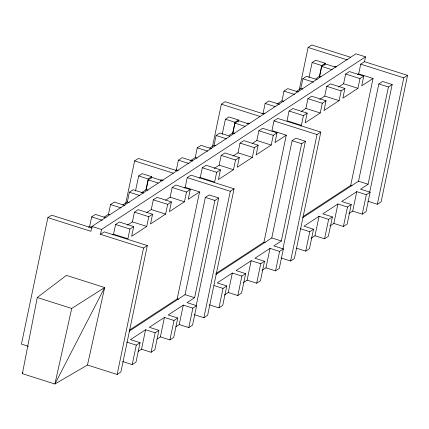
<?xml version="1.0" encoding="UTF-8"?>
<svg xmlns="http://www.w3.org/2000/svg" width="429" height="429" viewBox="0 0 429 429"><rect width="100%" height="100%" fill="white"/><g stroke="black" fill="none" stroke-linecap="round" stroke-linejoin="round"><path stroke-width="0.64" d="M22.378 373.68L37.269 297.517L66.409 275.38L104.681 287.532L87.473 365.036L54.907 384.009L22.378 373.68L22.925 372.463M92.16 228.04L51.636 215.176L47.866 217.642L21.45 344.079L28.394 346.283M88.546 227.316L89.623 226.614L91.656 216.886L95.426 214.42L106.038 217.787M357.609 74.592L358.687 73.89L360.719 64.162L364.494 61.696L365.508 56.832L355.941 53.797L91.94 226.448L90.921 231.306L47.866 217.642M100.493 234.347L104.263 231.88L147.319 245.549L143.549 248.016L100.493 234.347L101.507 229.483L365.508 56.832M104.011 217.203L108.483 214.28L110.51 204.553L114.286 202.086L124.893 205.453M112.468 234.91L113.546 234.207L115.578 224.48L119.348 222.013L133.703 226.571L131.671 236.299L146.756 226.432L148.788 216.704L152.558 214.237L138.208 209.684L134.433 212.146L132.4 221.873L127.375 225.161M125.724 203.437L134.609 160.913L138.379 158.446L177.638 170.908M122.866 204.869L127.338 201.946L129.37 192.224L133.14 189.757L143.753 193.125M133.703 226.571L129.928 229.038L127.896 238.765L113.546 234.207M141.345 192.787L146.198 189.618L148.225 179.89L152 177.424L162.607 180.791M151.442 178.019L151.71 176.71L142.144 173.675L138.669 175.949L135.484 190.996M146.788 212.468L151.26 209.54L153.292 199.817L157.062 197.351L171.412 201.903L169.385 211.631L184.47 201.764L186.502 192.042L190.272 189.575L175.922 185.017L172.147 187.484L170.115 197.211L165.648 200.134M87.473 365.036L117.133 374.453L143.549 248.016M152.558 214.237L150.525 223.965L165.61 214.098L167.642 204.37L171.412 201.903M147.319 245.549L120.903 371.986L117.133 374.453M122.651 361.55L132.218 364.586L136.283 345.136L140.052 342.669L130.486 339.634L145.57 329.767L155.142 332.802L158.912 330.335L149.346 327.3L164.43 317.433L173.997 320.474L177.767 318.007L168.2 314.966L183.285 305.105L192.857 308.14L196.627 305.673L187.06 302.638L194.6 297.705L214.918 200.44L218.693 197.978L209.121 194.938L205.352 197.404L185.033 294.664L129.161 331.204M140.052 342.669L135.988 362.119L132.218 364.586M175.289 170.592L176.367 169.884L178.4 160.156L182.169 157.69L192.777 161.057M138.159 351.41L141.511 349.217L145.57 329.767M184.127 188.047L185.205 187.344L187.232 177.617L191.007 175.15L234.062 188.819L207.647 315.261L203.877 317.728L194.31 314.688M141.511 349.217L151.078 352.257L155.142 332.802M158.912 330.335L154.848 349.791L151.078 352.257M190.197 160.843L195.222 157.55L197.254 147.828L201.029 145.361L211.636 148.729M190.272 189.575L188.24 199.297L199.555 191.902L185.205 187.344M157.014 339.076L160.366 336.888L164.43 317.433M199.212 178.185L200.289 177.477L202.322 167.75L206.092 165.288L220.442 169.841L218.415 179.569L233.499 169.702L235.532 159.974L239.302 157.513L224.946 152.955L221.176 155.421L219.144 165.149L214.119 168.436M129.553 330.051L177.204 298.89L199.555 191.902M160.366 336.888L169.932 339.924L173.997 320.474M212.468 146.707L221.353 104.183L225.123 101.716L263.749 113.98M177.767 318.007L173.707 337.457L169.932 339.924M209.609 148.144L214.082 145.222L216.114 135.494L219.884 133.028L229.869 136.197M175.869 326.748L179.225 324.555L183.285 305.105M220.442 169.841L216.672 172.308L214.639 182.035L200.289 177.477M179.225 324.555L188.792 327.59L192.857 308.14M196.225 305.507L218.693 197.978M196.627 305.673L192.562 325.123L188.792 327.59M229.166 135.355L232.936 132.888L234.969 123.161L238.744 120.694L248.729 123.863M238.047 121.943L238.454 119.986L228.888 116.951L225.413 119.224L222.227 134.266M232.974 156.102L238.004 152.815L240.036 143.088L243.806 140.621L258.156 145.179L256.129 154.907L271.214 145.04L273.246 135.312L277.016 132.845L262.661 128.287L258.891 130.754L256.858 140.481L252.391 143.404M203.877 317.728L230.293 191.286L234.062 188.819M239.302 157.513L237.269 167.235L252.354 157.368L254.386 147.646L258.156 145.179M209.395 304.826L218.962 307.861L223.026 288.406L226.796 285.939L217.23 282.904L232.314 273.037L241.886 276.078L245.656 273.611L236.089 270.57L251.174 260.709L260.741 263.744L264.511 261.277L254.944 258.242L270.029 248.375L279.601 251.41L283.371 248.943L273.804 245.908L281.344 240.975L301.662 143.715L305.437 141.248L295.865 138.208L292.095 140.674L271.777 237.939L215.905 274.48M226.796 285.939L222.731 305.394L218.962 307.861M262.033 113.862L263.111 113.154L265.143 103.432L268.913 100.965L279.52 104.333M224.34 295.05L228.255 292.492L232.314 273.037M281.054 257.963L290.621 260.998L294.391 258.531L320.806 132.094L277.751 118.425L273.975 120.892L271.943 130.614L286.299 135.173L263.948 242.16L215.733 273.691M228.255 292.492L237.822 295.527L241.886 276.078M245.656 273.611L241.591 293.061L237.822 295.527M276.941 104.113L281.966 100.826L283.998 91.098L287.773 88.631L298.38 91.999M277.016 132.845L274.984 142.573L286.299 135.173M243.2 282.716L247.109 280.158L251.174 260.709M289.066 111.025L287.033 120.753L301.383 125.306L303.416 115.578L307.185 113.117L292.835 108.558L289.066 111.025L303.416 115.578M247.109 280.158L256.676 283.194L260.741 263.744M299.201 90.042L308.097 47.458L311.867 44.991L350.493 57.25M264.511 261.277L260.451 280.732L256.676 283.194M296.353 91.415L300.826 88.492L302.858 78.764L306.628 76.298L317.235 79.665M262.055 270.383L265.964 267.825L270.029 248.375M301.421 111.342L305.888 108.419L307.92 98.691L311.69 96.225L326.045 100.783L324.013 110.51L339.098 100.643L341.13 90.916L344.9 88.449L330.55 83.891L326.78 86.358L324.748 96.085L319.718 99.372M307.185 113.117L305.153 122.839L320.243 112.977L322.276 103.25L326.045 100.783M265.964 267.825L275.536 270.865L279.601 251.41M282.968 248.782L305.437 141.248M283.371 248.943L279.306 268.398L275.536 270.865M315.91 78.625L319.68 76.158L321.712 66.436L325.488 63.969L335.467 67.139M324.791 65.219L325.198 63.256L315.631 60.221L312.156 62.495L308.971 77.536M290.621 260.998L317.036 134.561L320.806 132.094M296.139 248.096L305.705 251.131L309.77 231.681L313.54 229.215L303.973 226.174L319.058 216.313L328.63 219.348L332.4 216.881L322.833 213.846L337.918 203.979L347.485 207.014L351.254 204.547L341.688 201.512L356.772 191.645L366.345 194.686L370.114 192.219L360.548 189.178L368.087 184.245L388.406 86.985L392.176 84.518L382.609 81.483L378.839 83.95L358.521 181.21L302.649 217.75M338.572 87.044L343.602 83.752L345.635 74.029L349.404 71.563L363.76 76.115L361.727 85.843L373.042 78.443L358.687 73.89M313.54 229.215L309.475 248.664L305.705 251.131M344.9 88.449L342.868 98.177L357.958 88.31L359.99 78.582L363.76 76.115M311.084 238.32L314.999 235.762L319.058 216.313M314.999 235.762L324.565 238.797L328.63 219.348M332.4 216.881L328.335 236.336L324.565 238.797M329.944 225.986L333.853 223.429L337.918 203.979M303.04 216.597L350.691 185.43L373.042 78.443M333.853 223.429L343.42 226.469L347.485 207.014M351.254 204.547L347.19 224.002L343.42 226.469M348.798 213.658L352.708 211.1L356.772 191.645M352.708 211.1L362.28 214.135L366.345 194.686M369.578 192.707L392.176 84.518M370.114 192.219L366.05 211.669L362.28 214.135M367.798 201.233L377.364 204.268L403.78 77.831L407.55 75.365L364.494 61.696M407.55 75.365L381.134 201.802L377.364 204.268M145.887 190.106L148.236 178.99L151.71 176.71M232.625 133.381L234.979 122.26L238.454 119.986M319.235 77.306L321.723 65.535L325.198 63.256M71.713 308.451L54.907 384.009L104.681 287.532L71.713 308.451L37.269 297.517M160.205 180.453L161.283 179.751L163.154 180.346M246.948 123.729L248.026 123.021L249.898 123.616M300.305 126.013L301.383 125.306M308.097 47.458L347.351 59.921M360.719 64.162L403.78 77.831M334.77 66.297L336.642 66.886M312.156 62.495L321.723 65.535M378.839 83.95L388.406 86.985M321.712 66.436L332.325 69.804M345.635 74.029L359.99 78.582M319.68 76.158L320.93 76.555M343.602 83.752L357.958 88.31M302.858 78.764L313.465 82.132M326.78 86.358L341.13 90.916M300.826 88.492L302.697 89.087M324.748 96.085L339.098 100.643M283.998 91.098L294.61 94.466M307.92 98.691L322.276 103.25M281.966 100.826L283.837 101.421M305.888 108.419L320.243 112.977M265.143 103.432L275.128 106.601M263.111 113.154L264.983 113.749M221.353 104.183L259.974 116.447M273.975 120.892L317.036 134.561M225.413 119.224L234.979 122.26M292.095 140.674L301.662 143.715M234.969 123.161L244.954 126.33M258.891 130.754L273.246 135.312M232.936 132.888L234.813 133.483M256.858 140.481L271.214 145.04M216.114 135.494L226.721 138.862M240.036 143.088L254.386 147.646M358.521 181.21L368.087 184.245M350.691 185.43L351.968 185.837M214.082 145.222L215.331 145.619M238.004 152.815L252.354 157.368M197.254 147.828L207.867 151.196M221.176 155.421L235.532 159.974M195.222 157.55L197.099 158.145M219.144 165.149L233.499 169.702M178.4 160.156L189.007 163.524M202.322 167.75L216.672 172.308M176.367 169.884L178.239 170.479M134.609 160.913L173.236 173.171M187.232 177.617L230.293 191.286M138.669 175.949L148.236 178.99M205.352 197.404L214.918 200.44M148.225 179.89L158.21 183.06M172.147 187.484L186.502 192.042M300.203 228.641L309.77 231.681M146.198 189.618L148.069 190.208M170.115 197.211L184.47 201.764M129.37 192.224L139.355 195.393M153.292 199.817L167.642 204.37M271.777 237.939L281.344 240.975M263.948 242.16L265.224 242.562M127.338 201.946L129.209 202.542M151.26 209.54L165.61 214.098M110.51 204.553L121.123 207.92M134.433 212.146L148.788 216.704M108.483 214.28L109.727 214.677M132.4 221.873L146.756 226.432M91.656 216.886L102.263 220.254M115.578 224.48L129.928 229.038M91.94 226.448L101.507 229.483M89.623 226.614L92.122 227.408M214.098 285.575L223.026 288.406M185.033 294.664L194.6 297.705M177.204 298.89L178.48 299.292M126.716 342.101L136.283 345.136"/></g></svg>
